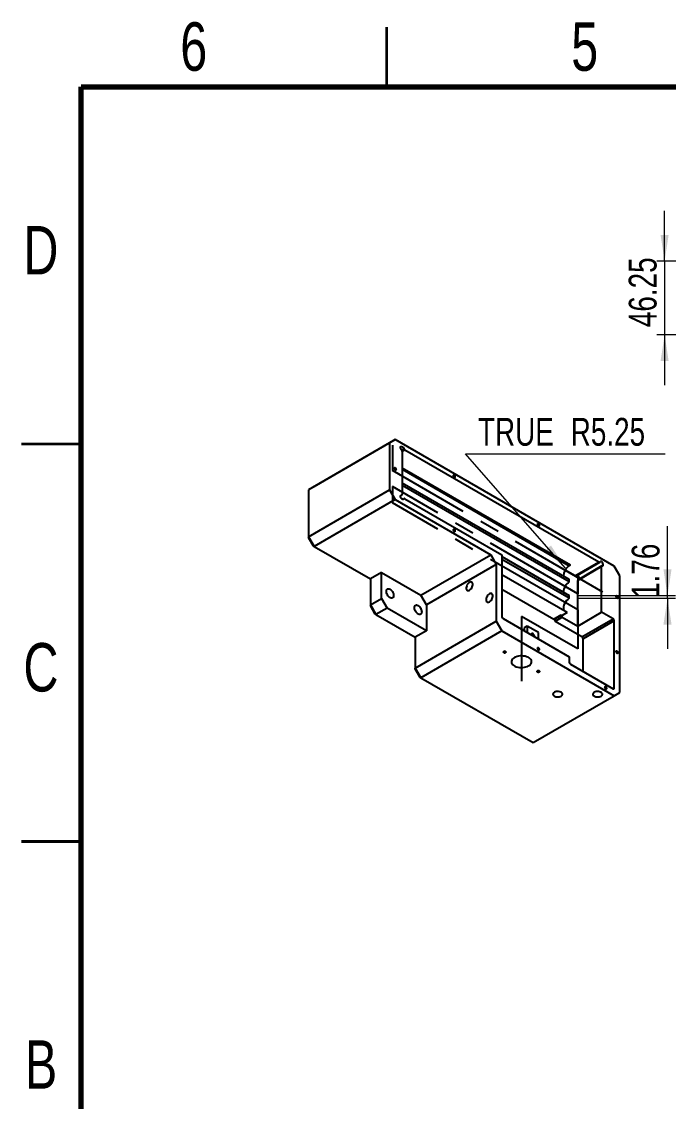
# Model space of a CAD drawing. Header units: millimetres. Extents: x 2 to 294, y 2 to 208.
# Drawn here: x 2.5 to 84, y 72.3 to 208.2 of the extents above; entities that cross this region are included whole.
import ezdxf

# ---------------------------------------------------------------- set-up
doc = ezdxf.new("R2010")
doc.units = ezdxf.units.MM
doc.linetypes.add('CENTERX2', pattern=[20.32, 12.7, -2.54, 2.54, -2.54])
doc.styles.add('SLDTEXTSTYLE0', font='TXT', dxfattribs={"width": 0.75})
doc.dimstyles.new('SLDDIMSTYLE4', dxfattribs={"dimtxt": 3.5, "dimasz": 3.302, "dimexe": 0, "dimexo": 0.0625, "dimgap": 0.875, "dimtad": 1, "dimlfac": 5, "dimrnd": 1e-09, "dimzin": 12, "dimdsep": 46, "dimtxsty": 'SLDTEXTSTYLE0', "dimsah": 1, "dimcen": 0.09, "dimadec": 0, "dimazin": 3, "dimtfac": 1, "dimtmove": 0, "dimatfit": 0, "dimfxl": 0, "dimfrac": 2, "dimtolj": 1, "dimtzin": 12, "dimarcsym": 0})
doc.dimstyles.new('SLDDIMSTYLE8', dxfattribs={"dimtxt": 3.5, "dimasz": 3.302, "dimexe": 0, "dimexo": 0.0625, "dimgap": 0.875, "dimtad": 0, "dimtih": 1, "dimtoh": 1, "dimlfac": 5, "dimrnd": 1e-09, "dimzin": 12, "dimdsep": 46, "dimtxsty": 'SLDTEXTSTYLE0', "dimsah": 1, "dimcen": 0, "dimadec": 0, "dimazin": 3, "dimtfac": 1, "dimtofl": 0, "dimtmove": 0, "dimatfit": 3, "dimfxl": 0, "dimfrac": 2, "dimtolj": 1, "dimtzin": 12, "dimarcsym": 0})

# ---------------------------------------------------------------- blocks, each defined once
blk = doc.blocks.new('_D_4')
at = {"color": 7, "linetype": 'Continuous', "lineweight": 0}
for p, q in [((83.51, 178.04), (83.51, 184.39)), ((100.69, 178.04), (82.51, 178.04)), ((83.51, 178.04), (83.51, 168.79)), ((100.69, 168.79), (82.51, 168.79)), ((83.51, 168.79), (83.51, 162.44))]:
    blk.add_line(p, q, dxfattribs=at)
at = {"color": 7, "linetype": 'Continuous', "lineweight": 18}
for points in [[(83.51, 178.04), (84.01, 181.34), (83, 181.34)], [(83.51, 168.79), (83, 165.49), (84.01, 165.49)]]:
    blk.add_solid(points, dxfattribs=at)
at = {"color": 7, "linetype": 'Continuous', "lineweight": 18, "insert": (78.99, 169.74), "char_height": 3.5, "attachment_point": 1, "rotation": 90, "style": 'SLDTEXTSTYLE0'}
blk.add_mtext('46.25', dxfattribs=at)
blk = doc.blocks.new('_D_31')
at = {"color": 7, "linetype": 'Continuous', "lineweight": 0}
for p, q in [((83.87, 135.96), (83.87, 144.71)), ((72.5, 135.96), (84.87, 135.96)), ((83.87, 135.61), (83.87, 135.96)), ((72.5, 135.61), (84.87, 135.61)), ((83.87, 135.61), (83.87, 129.26))]:
    blk.add_line(p, q, dxfattribs=at)
at = {"color": 7, "linetype": 'Continuous', "lineweight": 18}
for points in [[(83.87, 135.96), (84.38, 139.27), (83.36, 139.27)], [(83.87, 135.61), (83.36, 132.31), (84.38, 132.31)]]:
    blk.add_solid(points, dxfattribs=at)
at = {"color": 7, "linetype": 'Continuous', "lineweight": 18, "insert": (79.36, 135.66), "char_height": 3.5, "attachment_point": 1, "rotation": 90, "style": 'SLDTEXTSTYLE0'}
blk.add_mtext('1.76', dxfattribs=at)
blk = doc.blocks.new('_D_32')
at = {"color": 7, "linetype": 'Continuous', "lineweight": 0}
for p, q in [((70.98, 139.45), (58.41, 153.8)), ((58.41, 153.8), (83.56, 153.8))]:
    blk.add_line(p, q, dxfattribs=at)
at = {"color": 7, "linetype": 'Continuous', "lineweight": 18}
blk.add_solid([(70.98, 139.45), (69.19, 142.26), (68.43, 141.6)], dxfattribs=at)
at = {"color": 7, "linetype": 'Continuous', "lineweight": 18, "char_height": 3.5, "attachment_point": 1, "style": 'SLDTEXTSTYLE0'}
for s, insert in [('TRUE', (60, 158.32)), ('R5.25', (71.68, 158.32))]:
    blk.add_mtext(s, dxfattribs=dict(at, insert=insert))

msp = doc.modelspace()

# ---------------------------------------------------------------- linework, layer by layer
at = {"color": 7, "linetype": 'Continuous', "lineweight": 35}
for p, q in [((48.5, 200), (48.5, 207.5)), ((10, 155), (2.5, 155)), ((2.5, 105), (10, 105)), ((10, 105), (2.5, 105))]:
    msp.add_line(p, q, dxfattribs=at)
at = {"color": 7, "linetype": 'Continuous', "lineweight": 70}
for p, q in [((10, 10), (10, 200)), ((10, 200), (287, 200))]:
    msp.add_line(p, q, dxfattribs=at)
at = {"color": 7, "linetype": 'Continuous', "lineweight": 25}
for p, q in [((48.8689, 155.1771), (38.6583, 149.2826)), ((39.3654, 149.691), (49.5761, 155.5854)), ((49.5761, 155.5854), (48.8689, 155.1771)), ((48.8689, 155.1771), (48.8689, 149.2572)), ((77.1532, 139.6655), (49.5761, 155.5854)), ((50.4599, 154.0886), (50.4599, 148.7129)), ((75.2382, 140.1586), (50.784, 154.2757)), ((71.6378, 139.7878), (50.4599, 152.0136)), ((50.4599, 151.8605), (71.4966, 139.7162)), ((39.3654, 149.691), (38.6583, 149.2826)), ((50.4599, 150.1457), (71.4964, 138.0016)), ((71.4964, 137.6793), (50.4599, 149.8233)), ((38.6583, 149.2826), (38.6583, 143.3627)), ((38.6583, 143.3627), (48.8689, 149.2572)), ((48.8689, 149.2572), (49.5761, 148.0324)), ((50.2573, 148.5283), (50.4185, 148.6213)), ((50.684, 148.1616), (50.5227, 148.0685)), ((49.5761, 148.0324), (39.3654, 142.138)), ((49.5761, 148.0324), (61.5969, 141.093)), ((50.3872, 148.1506), (50.5261, 148.0704)), ((50.784, 148.1517), (63.0111, 141.0931)), ((38.6583, 143.3627), (39.3654, 142.138)), ((38.6583, 143.3627), (38.6583, 143.2671)), ((39.2826, 142.1858), (38.6583, 143.2671)), ((39.3654, 142.138), (39.2826, 142.1858)), ((39.3654, 142.138), (46.4365, 138.0559)), ((52.8005, 136.0149), (61.5969, 141.093)), ((61.5969, 141.093), (62.304, 139.8682)), ((63.0111, 141.0931), (63.0111, 133.2951)), ((63.0111, 140.863), (71.4964, 135.9645)), ((71.4964, 135.6133), (63.0111, 140.5117)), ((72.233, 138.4237), (75.2382, 140.1586)), ((72.333, 138.4138), (75.3382, 140.1487)), ((47.8507, 138.8723), (46.4365, 138.0559)), ((47.8507, 138.8723), (52.8005, 136.0149)), ((47.8507, 135.6062), (47.8507, 138.8723)), ((62.304, 139.8682), (53.5076, 134.7902)), ((62.304, 139.8682), (62.304, 132.7235)), ((72.233, 138.4237), (70.967, 139.1546)), ((75.5622, 139.5973), (72.557, 137.8625)), ((75.6037, 139.6889), (72.5985, 137.954)), ((75.5622, 133.8475), (75.5622, 139.5973)), ((77.8603, 138.4407), (77.1532, 139.6655)), ((46.4365, 138.0559), (46.4365, 134.7898)), ((71.244, 133.8039), (63.0111, 138.5567)), ((71.4964, 137.6793), (71.4964, 138.0016)), ((72.557, 132.1126), (72.557, 137.8625)), ((77.8603, 123.743), (77.8603, 138.4407)), ((53.5076, 134.7902), (52.8005, 136.0149)), ((63.0111, 136.7743), (69.5589, 132.9944)), ((71.4964, 135.6133), (71.4964, 135.9645)), ((46.4365, 134.7898), (47.8507, 135.6062)), ((46.4365, 134.7898), (47.1436, 133.565)), ((46.4365, 134.7898), (46.4365, 134.6941)), ((47.0608, 133.6129), (46.4365, 134.6941)), ((47.8507, 135.6062), (48.5578, 134.3814)), ((53.5076, 134.7902), (53.5076, 131.524)), ((47.1436, 133.565), (47.0608, 133.6129)), ((48.5578, 134.3814), (47.1436, 133.565)), ((47.1436, 133.565), (52.0934, 130.7076)), ((53.5076, 131.524), (48.5578, 134.3814)), ((69.5589, 132.9944), (70.4711, 133.5209)), ((70.6125, 133.276), (69.7003, 132.7494)), ((70.6125, 133.2352), (69.7003, 132.7086)), ((70.4711, 133.5209), (70.6125, 133.4393)), ((71.244, 133.8039), (70.6125, 133.4393)), ((70.6125, 133.276), (70.6125, 133.2352)), ((70.6125, 133.2352), (72.557, 132.1126)), ((72.557, 132.1126), (75.5622, 133.8475)), ((77.0118, 133.0107), (75.5622, 133.8475)), ((52.0934, 126.829), (62.304, 132.7235)), ((62.304, 132.7235), (63.0111, 131.4987)), ((63.1525, 133.0502), (71.4964, 128.2334)), ((66.1931, 132.1121), (65.8112, 131.8917)), ((65.8112, 131.8917), (65.8112, 131.5153)), ((66.1931, 132.1121), (66.1931, 131.2949)), ((67.6073, 131.2957), (66.1931, 132.1121)), ((69.7003, 132.7494), (69.7003, 132.7086)), ((73.0944, 130.7492), (69.7003, 132.7086)), ((73.0944, 130.7492), (77.0118, 133.0107)), ((77.1532, 132.7657), (73.2358, 130.5043)), ((77.1532, 124.3145), (77.1532, 132.7657)), ((53.5076, 131.524), (52.0934, 130.7076)), ((52.0934, 130.7076), (52.0934, 126.829)), ((63.0111, 131.4987), (52.8005, 125.6043)), ((63.0111, 131.4987), (77.1532, 123.3347)), ((67.6073, 130.4785), (67.6073, 131.2957)), ((73.2358, 126.4127), (73.2358, 130.5043)), ((71.4964, 128.2334), (71.4964, 127.5801)), ((52.0934, 126.829), (52.8005, 125.6043)), ((52.0934, 126.7334), (52.0934, 126.829)), ((52.7176, 125.6521), (52.0934, 126.7334)), ((71.6378, 127.3352), (77.0118, 124.2328)), ((52.7176, 125.6521), (52.8005, 125.6043)), ((52.8005, 125.6043), (66.9426, 117.4402)), ((77.1532, 123.3347), (77.8603, 123.743)), ((66.9426, 117.4402), (77.1532, 123.3347))]:
    msp.add_line(p, q, dxfattribs=at)
at = {"color": 7, "linetype": 'CENTERX2'}
for p, q in [((49.2225, 154.8913), (49.2225, 151.7072)), ((75.739, 136.3996), (49.2225, 151.7072)), ((72.557, 136.1951), (49.2225, 149.6659)), ((49.2225, 149.6659), (49.2225, 147.6245)), ((72.557, 134.1538), (49.2225, 147.6245)), ((72.557, 138.2365), (72.557, 136.1951)), ((72.557, 129.2546), (65.486, 133.3366)), ((65.486, 133.3366), (65.486, 125.1712)), ((72.557, 134.1538), (72.557, 129.2546))]:
    msp.add_line(p, q, dxfattribs=at)
at = {"color": 8, "linetype": 'Continuous', "lineweight": 25}
for p, q in [((50.3751, 154.2873), (50.6544, 154.4485)), ((50.784, 154.2757), (50.4599, 154.0887)), ((50.2655, 148.549), (50.3751, 148.6122)), ((50.6544, 148.1285), (50.5448, 148.0652)), ((71.6378, 139.7878), (71.3824, 139.6404)), ((77.0118, 124.2329), (77.1532, 124.3145))]:
    msp.add_line(p, q, dxfattribs=at)
at = {"color": 7, "linetype": 'Continuous', "lineweight": 25, "flags": 128}
for points in [[(50.3751, 154.2873), (50.313, 154.3709), (50.2691, 154.4659), (50.2488, 154.5605), (50.2547, 154.6431), (50.2859, 154.7033), (50.3387, 154.7338), (50.4064, 154.7307), (50.4808, 154.6945), (50.5526, 154.6296), (50.6129, 154.5441), (50.6544, 154.4485)], [(49.5761, 151.7804), (49.6193, 151.7653), (49.6561, 151.7724), (49.6806, 151.8007), (49.6892, 151.8457), (49.6806, 151.9007), (49.6561, 151.9572), (49.6193, 152.0067), (49.5761, 152.0417), (49.5328, 152.0567), (49.4961, 152.0496), (49.4715, 152.0213), (49.4629, 151.9763), (49.4715, 151.9213), (49.4961, 151.8648), (49.5328, 151.8153), (49.5761, 151.7804)], [(57.0007, 150.842), (57.044, 150.827), (57.0807, 150.8341), (57.1052, 150.8623), (57.1138, 150.9074), (57.1052, 150.9623), (57.0807, 151.0189), (57.044, 151.0684), (57.0007, 151.1033), (56.9574, 151.1184), (56.9207, 151.1112), (56.8961, 151.083), (56.8875, 151.038), (56.8961, 150.983), (56.9207, 150.9265), (56.9574, 150.877), (57.0007, 150.842)], [(50.6544, 148.1285), (50.6129, 148.0807), (50.5526, 148.0649), (50.4808, 148.0829), (50.4064, 148.1326), (50.3387, 148.2078), (50.2859, 148.2991), (50.2547, 148.3954), (50.2488, 148.4847), (50.2691, 148.5559), (50.313, 148.6002), (50.3751, 148.6122)], [(57.0007, 144.0239), (57.044, 144.0089), (57.0807, 144.016), (57.1052, 144.0442), (57.1138, 144.0893), (57.1052, 144.1442), (57.0807, 144.2008), (57.044, 144.2503), (57.0007, 144.2852), (56.9574, 144.3003), (56.9207, 144.2931), (56.8961, 144.2649), (56.8875, 144.2199), (56.8961, 144.1649), (56.9207, 144.1084), (56.9574, 144.0589), (57.0007, 144.0239)], [(67.6073, 144.719), (67.6506, 144.7039), (67.6873, 144.7111), (67.7118, 144.7393), (67.7204, 144.7843), (67.7118, 144.8393), (67.6873, 144.8958), (67.6506, 144.9453), (67.6073, 144.9803), (67.564, 144.9953), (67.5273, 144.9882), (67.5027, 144.96), (67.4941, 144.9149), (67.5027, 144.86), (67.5273, 144.8034), (67.564, 144.7539), (67.6073, 144.719)], [(75.6471, 139.698), (75.7091, 139.71), (75.753, 139.7544), (75.7733, 139.8256), (75.7675, 139.9148), (75.7363, 140.0111), (75.6835, 140.1025), (75.6157, 140.1777), (75.5414, 140.2274), (75.4696, 140.2454), (75.4092, 140.2295), (75.3678, 140.1818)], [(58.9254, 136.6342), (59.027, 136.7071), (59.1226, 136.8042), (59.2068, 136.9198), (59.2746, 137.0474), (59.3221, 137.1794), (59.3466, 137.3082), (59.3466, 137.4263), (59.3221, 137.5269), (59.2746, 137.604), (59.2068, 137.6533), (59.1226, 137.6718), (59.027, 137.6584), (58.9254, 137.6141), (58.8239, 137.5412), (58.7283, 137.4441), (58.6441, 137.3284), (58.5763, 137.2009), (58.5287, 137.0689), (58.5042, 136.9401), (58.5042, 136.822), (58.5287, 136.7214), (58.5763, 136.6443), (58.6441, 136.595), (58.7283, 136.5765), (58.8239, 136.5898), (58.9254, 136.6342)], [(48.9114, 136.7494), (49.0174, 136.6739), (49.1176, 136.5739), (49.2068, 136.4547), (49.28, 136.3228), (49.3334, 136.1853), (49.364, 136.0495), (49.3702, 135.9229), (49.3517, 135.8123), (49.3094, 135.7235), (49.2457, 135.6615), (49.1639, 135.6294), (49.0686, 135.6292), (48.9647, 135.6607), (48.858, 135.7223), (48.7542, 135.8107), (48.6588, 135.921), (48.5771, 136.0475), (48.5133, 136.1831), (48.4711, 136.3206), (48.4525, 136.4527), (48.4587, 136.5721), (48.4893, 136.6725), (48.5427, 136.7485), (48.6159, 136.7958), (48.7051, 136.8121), (48.8054, 136.7963), (48.9114, 136.7494)], [(61.4399, 135.1822), (61.5414, 135.255), (61.6371, 135.3521), (61.7212, 135.4678), (61.7891, 135.5954), (61.8366, 135.7274), (61.8611, 135.8562), (61.8611, 135.9743), (61.8366, 136.0748), (61.7891, 136.152), (61.7212, 136.2012), (61.6371, 136.2197), (61.5414, 136.2064), (61.4399, 136.162), (61.3384, 136.0892), (61.2427, 135.9921), (61.1586, 135.8764), (61.0907, 135.7488), (61.0432, 135.6168), (61.0187, 135.488), (61.0187, 135.3699), (61.0432, 135.2694), (61.0907, 135.1922), (61.1586, 135.143), (61.2427, 135.1245), (61.3384, 135.1378), (61.4399, 135.1822)], [(77.5068, 135.6563), (77.5501, 135.6412), (77.5868, 135.6484), (77.6113, 135.6766), (77.6199, 135.7216), (77.6113, 135.7766), (77.5868, 135.8331), (77.5501, 135.8827), (77.5068, 135.9176), (77.4635, 135.9326), (77.4268, 135.9255), (77.4022, 135.8973), (77.3936, 135.8523), (77.4022, 135.7973), (77.4268, 135.7407), (77.4635, 135.6912), (77.5068, 135.6563)], [(52.4469, 134.7084), (52.5529, 134.6329), (52.6532, 134.5329), (52.7423, 134.4137), (52.8156, 134.2818), (52.8689, 134.1442), (52.8995, 134.0085), (52.9057, 133.8819), (52.8872, 133.7713), (52.8449, 133.6825), (52.7812, 133.6204), (52.6995, 133.5884), (52.6041, 133.5882), (52.5003, 133.6197), (52.3935, 133.6813), (52.2897, 133.7697), (52.1943, 133.88), (52.1126, 134.0064), (52.0489, 134.1421), (52.0066, 134.2796), (51.9881, 134.4117), (51.9943, 134.5311), (52.0249, 134.6315), (52.0782, 134.7074), (52.1515, 134.7548), (52.2406, 134.771), (52.3409, 134.7553), (52.4469, 134.7084)], [(67.1264, 130.7561), (67.1257, 130.7788), (67.1074, 130.8727), (67.0666, 130.9682), (67.0079, 131.055), (66.9374, 131.1236), (66.8629, 131.1666), (66.7925, 131.1793), (66.7337, 131.1604), (66.693, 131.112), (66.6747, 131.0391), (66.6739, 131.0173)], [(67.6073, 129.123), (67.6506, 129.108), (67.6873, 129.1151), (67.7118, 129.1434), (67.7204, 129.1884), (67.7118, 129.2433), (67.6873, 129.2999), (67.6506, 129.3494), (67.6073, 129.3843), (67.564, 129.3994), (67.5273, 129.3923), (67.5027, 129.364), (67.4941, 129.319), (67.5027, 129.264), (67.5273, 129.2075), (67.564, 129.158), (67.6073, 129.123)], [(63.4689, 128.7852), (63.5036, 128.8152), (63.5158, 128.8505), (63.5036, 128.8859), (63.4689, 128.9158), (63.417, 128.9359), (63.3558, 128.9429), (63.2946, 128.9359), (63.2427, 128.9158), (63.208, 128.8859), (63.1958, 128.8505), (63.208, 128.8152), (63.2427, 128.7852), (63.2946, 128.7652), (63.3558, 128.7582), (63.417, 128.7652), (63.4689, 128.7852)], [(66.3751, 127.1075), (66.5107, 127.1999), (66.6181, 127.3039), (66.6943, 127.4167), (66.7374, 127.5352), (66.746, 127.6562), (66.7201, 127.7764), (66.6602, 127.8924), (66.5681, 128.0012), (66.4462, 128.0997), (66.2979, 128.1854), (66.1272, 128.2557), (65.9388, 128.3089), (65.7377, 128.3435), (65.5296, 128.3584), (65.32, 128.3534), (65.1147, 128.3286), (64.9193, 128.2846), (64.7391, 128.2226), (64.5791, 128.1443), (64.4435, 128.0519), (64.3362, 127.9479), (64.2599, 127.8351), (64.2169, 127.7166), (64.2082, 127.5956), (64.2341, 127.4755), (64.294, 127.3594), (64.3861, 127.2506), (64.508, 127.1521), (64.6563, 127.0665), (64.827, 126.9961), (65.0155, 126.9429), (65.2165, 126.9084), (65.4246, 126.8934), (65.6342, 126.8984), (65.8395, 126.9232), (66.0349, 126.9672), (66.2151, 127.0292), (66.3751, 127.1075)], [(77.5068, 128.7157), (77.5501, 128.7007), (77.5868, 128.7078), (77.6113, 128.736), (77.6199, 128.781), (77.6113, 128.836), (77.5868, 128.8925), (77.5501, 128.9421), (77.5068, 128.977), (77.4635, 128.992), (77.4268, 128.9849), (77.4022, 128.9567), (77.3936, 128.9117), (77.4022, 128.8567), (77.4268, 128.8001), (77.4635, 128.7506), (77.5068, 128.7157)], [(67.7116, 126.336), (67.7463, 126.366), (67.7584, 126.4013), (67.7463, 126.4366), (67.7116, 126.4666), (67.6597, 126.4866), (67.5984, 126.4937), (67.5372, 126.4866), (67.4853, 126.4666), (67.4506, 126.4366), (67.4384, 126.4013), (67.4506, 126.366), (67.4853, 126.336), (67.5372, 126.316), (67.5984, 126.3089), (67.6597, 126.316), (67.7116, 126.336)], [(70.4668, 123.2938), (70.556, 123.3596), (70.6154, 123.4357), (70.6415, 123.5179), (70.6327, 123.6012), (70.5897, 123.6809), (70.5149, 123.7524), (70.4126, 123.8114), (70.2888, 123.8546), (70.1507, 123.8795), (70.0063, 123.8845), (69.864, 123.8695), (69.7321, 123.8352), (69.6183, 123.7837), (69.5291, 123.718), (69.4697, 123.6418), (69.4436, 123.5597), (69.4524, 123.4763), (69.4954, 123.3966), (69.5702, 123.3252), (69.6725, 123.2661), (69.7963, 123.2229), (69.9344, 123.1981), (70.0788, 123.193), (70.2211, 123.2081), (70.353, 123.2423), (70.4668, 123.2938)], [(75.4958, 123.2938), (75.585, 123.3596), (75.6443, 123.4357), (75.6704, 123.5179), (75.6617, 123.6012), (75.6186, 123.6809), (75.5438, 123.7524), (75.4415, 123.8114), (75.3177, 123.8546), (75.1796, 123.8795), (75.0353, 123.8845), (74.893, 123.8695), (74.7611, 123.8352), (74.6472, 123.7837), (74.558, 123.718), (74.4987, 123.6418), (74.4726, 123.5597), (74.4813, 123.4763), (74.5244, 123.3966), (74.5992, 123.3252), (74.7015, 123.2661), (74.8252, 123.2229), (74.9633, 123.1981), (75.1077, 123.193), (75.25, 123.2081), (75.3819, 123.2423), (75.4958, 123.2938)], [(76.0926, 124.2246), (76.1359, 124.2095), (76.1726, 124.2167), (76.1971, 124.2449), (76.2057, 124.2899), (76.1971, 124.3449), (76.1726, 124.4014), (76.1359, 124.4509), (76.0926, 124.4859), (76.0493, 124.5009), (76.0126, 124.4938), (75.988, 124.4656), (75.9794, 124.4206), (75.988, 124.3656), (76.0126, 124.309), (76.0493, 124.2595), (76.0926, 124.2246)]]:
    msp.add_lwpolyline(points, dxfattribs=at)
at = {"color": 7, "linetype": 'Continuous', "lineweight": 18, "flags": 128}
for points in [[(49.5761, 151.7477), (49.5219, 151.7914), (49.4761, 151.8533), (49.4454, 151.9239), (49.4346, 151.9926), (49.4454, 152.0489), (49.4761, 152.0842), (49.5219, 152.0931), (49.5761, 152.0743), (49.6302, 152.0306), (49.6761, 151.9688), (49.7067, 151.8981), (49.7175, 151.8294), (49.7067, 151.7731), (49.6761, 151.7378), (49.6302, 151.7289), (49.5761, 151.7477)], [(57.0007, 150.8094), (56.9466, 150.853), (56.9007, 150.9149), (56.87, 150.9856), (56.8593, 151.0543), (56.87, 151.1106), (56.9007, 151.1459), (56.9466, 151.1548), (57.0007, 151.136), (57.0548, 151.0923), (57.1007, 151.0304), (57.1313, 150.9597), (57.1421, 150.891), (57.1313, 150.8348), (57.1007, 150.7995), (57.0548, 150.7906), (57.0007, 150.8094)], [(57.0007, 143.9913), (56.9466, 144.0349), (56.9007, 144.0968), (56.87, 144.1675), (56.8593, 144.2362), (56.87, 144.2925), (56.9007, 144.3278), (56.9466, 144.3367), (57.0007, 144.3179), (57.0548, 144.2742), (57.1007, 144.2123), (57.1313, 144.1416), (57.1421, 144.0729), (57.1313, 144.0166), (57.1007, 143.9814), (57.0548, 143.9724), (57.0007, 143.9913)], [(67.6073, 144.6863), (67.5532, 144.73), (67.5073, 144.7919), (67.4766, 144.8625), (67.4659, 144.9313), (67.4766, 144.9875), (67.5073, 145.0228), (67.5532, 145.0317), (67.6073, 145.0129), (67.6614, 144.9693), (67.7073, 144.9074), (67.7379, 144.8367), (67.7487, 144.768), (67.7379, 144.7117), (67.7073, 144.6764), (67.6614, 144.6675), (67.6073, 144.6863)], [(77.5068, 135.6236), (77.4526, 135.6673), (77.4068, 135.7292), (77.3761, 135.7999), (77.3653, 135.8686), (77.3761, 135.9249), (77.4068, 135.9601), (77.4526, 135.9691), (77.5068, 135.9503), (77.5609, 135.9066), (77.6068, 135.8447), (77.6374, 135.774), (77.6482, 135.7053), (77.6374, 135.649), (77.6068, 135.6137), (77.5609, 135.6048), (77.5068, 135.6236)], [(67.6073, 129.0904), (67.5532, 129.1341), (67.5073, 129.1959), (67.4766, 129.2666), (67.4659, 129.3353), (67.4766, 129.3916), (67.5073, 129.4269), (67.5532, 129.4358), (67.6073, 129.417), (67.6614, 129.3733), (67.7073, 129.3114), (67.7379, 129.2408), (67.7487, 129.172), (67.7379, 129.1158), (67.7073, 129.0805), (67.6614, 129.0716), (67.6073, 129.0904)], [(63.2144, 128.7689), (63.171, 128.8063), (63.1558, 128.8505), (63.171, 128.8947), (63.2144, 128.9322), (63.2793, 128.9572), (63.3558, 128.966), (63.4323, 128.9572), (63.4972, 128.9322), (63.5406, 128.8947), (63.5558, 128.8505), (63.5406, 128.8063), (63.4972, 128.7689), (63.4323, 128.7439), (63.3558, 128.7351), (63.2793, 128.7439), (63.2144, 128.7689)], [(77.5068, 128.683), (77.4526, 128.7267), (77.4068, 128.7886), (77.3761, 128.8593), (77.3653, 128.928), (77.3761, 128.9843), (77.4068, 129.0196), (77.4526, 129.0285), (77.5068, 129.0097), (77.5609, 128.966), (77.6068, 128.9041), (77.6374, 128.8334), (77.6482, 128.7647), (77.6374, 128.7084), (77.6068, 128.6731), (77.5609, 128.6642), (77.5068, 128.683)], [(67.457, 126.3197), (67.4137, 126.3571), (67.3984, 126.4013), (67.4137, 126.4455), (67.457, 126.4829), (67.5219, 126.508), (67.5984, 126.5168), (67.675, 126.508), (67.7399, 126.4829), (67.7832, 126.4455), (67.7984, 126.4013), (67.7832, 126.3571), (67.7399, 126.3197), (67.675, 126.2946), (67.5984, 126.2858), (67.5219, 126.2946), (67.457, 126.3197)], [(76.0926, 124.1919), (76.0384, 124.2356), (75.9926, 124.2975), (75.9619, 124.3682), (75.9511, 124.4369), (75.9619, 124.4932), (75.9926, 124.5284), (76.0384, 124.5374), (76.0926, 124.5185), (76.1467, 124.4749), (76.1926, 124.413), (76.2232, 124.3423), (76.234, 124.2736), (76.2232, 124.2173), (76.1926, 124.182), (76.1467, 124.1731), (76.0926, 124.1919)]]:
    msp.add_lwpolyline(points, dxfattribs=at)
at = {"color": 7, "linetype": 'Continuous', "lineweight": 25}
for centre, radius, start, end in [((50.149, 154.0732), 0.3113, 2.826153, 43.431236), ((50.9527, 154.5373), 0.3113, 196.567999, 237.174921), ((50.376, 148.6976), 0.0853, 269.391887, 10.365489), ((50.7287, 148.0866), 0.0853, 49.639477, 150.622166), ((75.2934, 140.2236), 0.0853, 229.639477, 330.622166), ((72.3863, 138.3508), 1.6344, 127.910252, 177.211573), ((71.5825, 139.7219), 0.0861, 50.032062, 183.776539), ((75.6462, 139.6127), 0.0853, 89.391887, 190.365489), ((72.3553, 136.326), 1.6028, 122.404353, 177.601023), ((72.2914, 138.5042), 0.0994, 233.996966, 294.692575), ((72.3631, 138.1247), 0.404, 348.922167, 71.065431), ((72.6559, 137.8729), 0.0995, 125.305551, 186.006629), ((72.2429, 134.3443), 1.4722, 120.469968, 191.084103), ((63.3181, 133.3091), 0.3074, 182.605478, 237.394522), ((70.3054, 133.262), 0.3074, 2.605478, 57.394522), ((69.3933, 132.7354), 0.3074, 2.605478, 57.394522), ((76.8462, 132.7517), 0.3074, 2.605478, 57.394522), ((72.9288, 130.4903), 0.3074, 2.605478, 57.394522), ((71.8034, 127.5941), 0.3074, 182.605478, 237.394522), ((77.067, 124.3005), 0.0873, 230.796715, 9.214037)]:
    msp.add_arc(centre, radius, start, end, dxfattribs=at)
msp.add_open_spline([(71.3821, 139.6402), (71.42, 139.6689), (71.4583, 139.6941), (71.4966, 139.7162)], degree=3, dxfattribs=at)

# ---------------------------------------------------------------- texts
at = {"color": 7, "linetype": 'Continuous', "lineweight": 0, "char_height": 6.096, "attachment_point": 2, "style": 'SLDTEXTSTYLE0'}
for s, insert in [('6', (24.1886, 208.1137)), ('5', (73.4386, 208.1137)), ('D', (4.9302, 182.4757)), ('C', (4.9365, 129.9757)), ('B', (4.9534, 79.9757))]:
    msp.add_mtext(s, dxfattribs=dict(at, insert=insert))

# ---------------------------------------------------------------- dimensions: what is measured, and where the dimension line sits
at = {"color": 7, "linetype": 'Continuous', "lineweight": 18}
for base, p1, p2, picture, middle in [((83.5065, 168.7897), (101.6932, 178.0397), (101.6932, 168.7897), '_D_4', (83.5065, 175.5591)), ((83.8721, 135.9645), (71.4964, 135.6133), (71.4964, 135.9645), '_D_31', (83.8721, 140.1818))]:
    dim = msp.add_linear_dim(base=base, p1=p1, p2=p2, angle=90, dimstyle='SLDDIMSTYLE4', dxfattribs=at)
    dim.commit()
    dim.dimension.update_dxf_attribs({"geometry": picture, "text_midpoint": middle, "dimtype": 160})
dim = msp.add_radius_dim(center=(71.4964, 138.859), mpoint=(70.983, 139.4453), text='TRUE <>', dimstyle='SLDDIMSTYLE8', dxfattribs=at)
dim.commit()
dim.dimension.update_dxf_attribs({"geometry": '_D_32', "text_midpoint": (71.7799, 156.5822), "dimtype": 164})

doc.saveas('drawing.dxf')
